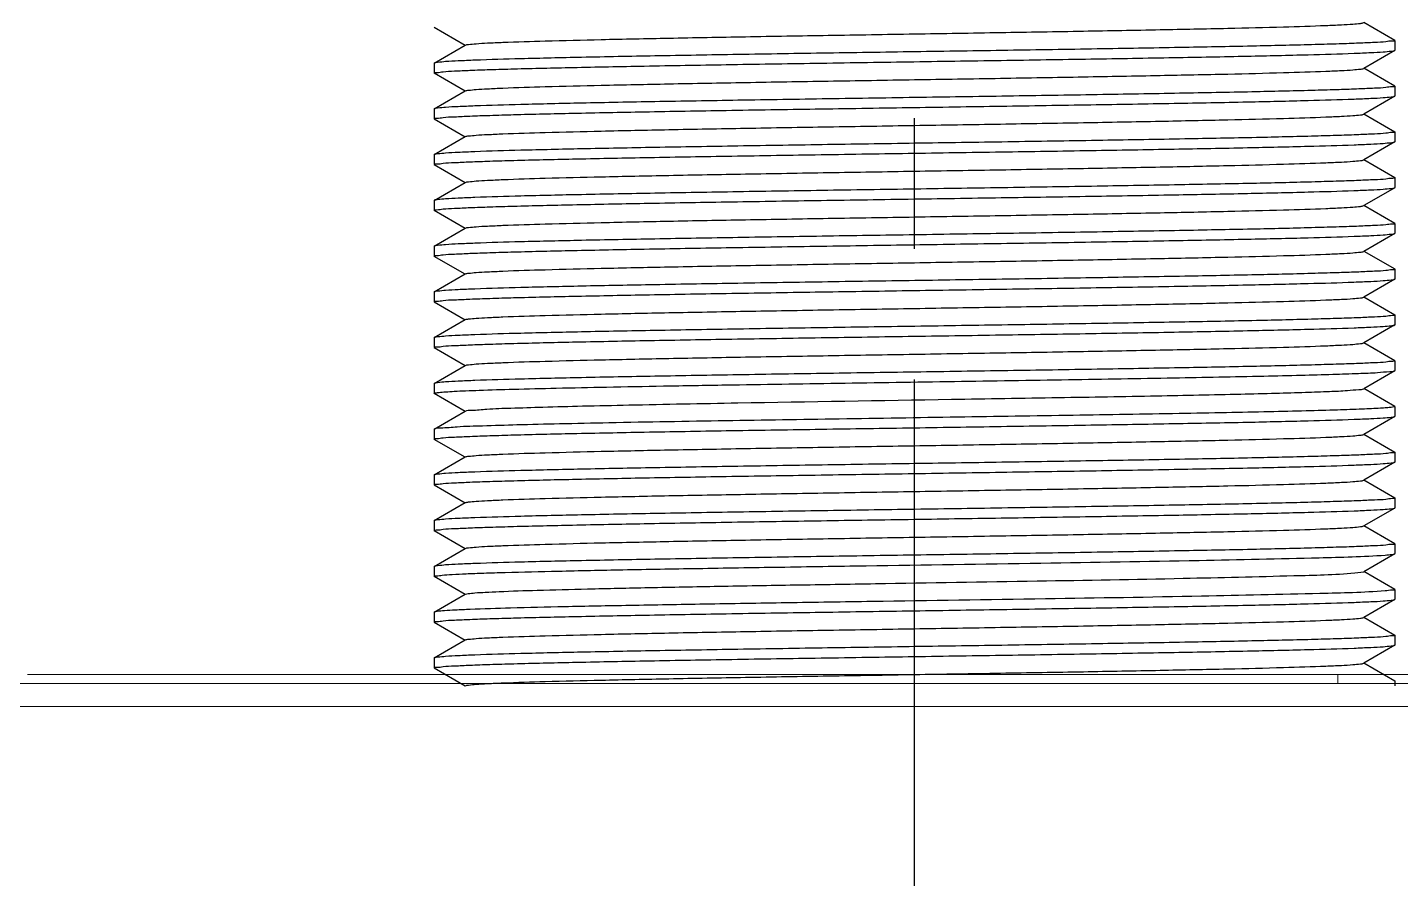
# Model space of a CAD drawing. Header units: millimetres. Extents: x -6909 to -4533, y -2578 to 782.
# Drawn here: x -5896.3 to -5866.29, y 567.33 to 585.93 of the extents above; entities that cross this region are included whole.
import ezdxf

# ---------------------------------------------------------------- set-up
doc = ezdxf.new("R2010")
doc.units = ezdxf.units.MM
doc.linetypes.add('CENTER2', pattern=[28.575, 19.05, -3.175, 3.175, -3.175])
doc.linetypes.add('HIDDENX2', pattern=[19.05, 12.7, -6.35])
doc.layers.add('HIDDEN', color=8, linetype='HIDDENX2')

msp = doc.modelspace()

# ---------------------------------------------------------------- linework, layer by layer
at = {"color": 7, "linetype": 'Continuous'}
for p, q in [((-5867.098, 586.044), (-5866.418, 585.651)), ((-5886.731, 585.535), (-5887.411, 585.927)), ((-5887.411, 585.151), (-5886.731, 585.544)), ((-5866.418, 585.427), (-5867.098, 585.035)), ((-5866.418, 585.427), (-5866.414, 585.432)), ((-5866.414, 585.647), (-5866.414, 585.432)), ((-5887.411, 585.151), (-5887.414, 585.147)), ((-5887.414, 585.147), (-5887.414, 584.932)), ((-5886.731, 584.535), (-5887.411, 584.927)), ((-5867.098, 585.044), (-5866.418, 584.651)), ((-5887.411, 584.151), (-5886.731, 584.544)), ((-5866.414, 584.647), (-5866.414, 584.432)), ((-5866.418, 584.427), (-5867.098, 584.035)), ((-5866.418, 584.427), (-5866.414, 584.432)), ((-5887.411, 584.151), (-5887.414, 584.147)), ((-5887.414, 584.147), (-5887.414, 583.932)), ((-5886.731, 583.535), (-5887.411, 583.927)), ((-5867.098, 584.044), (-5866.418, 583.651)), ((-5866.414, 583.647), (-5866.414, 583.432)), ((-5887.411, 583.151), (-5886.731, 583.544)), ((-5866.418, 583.427), (-5867.098, 583.035)), ((-5866.418, 583.427), (-5866.414, 583.432)), ((-5887.411, 583.151), (-5887.414, 583.147)), ((-5887.414, 583.147), (-5887.414, 582.932)), ((-5867.098, 583.044), (-5866.418, 582.651)), ((-5886.731, 582.535), (-5887.411, 582.927)), ((-5887.411, 582.151), (-5886.731, 582.544)), ((-5866.418, 582.427), (-5867.098, 582.035)), ((-5866.418, 582.427), (-5866.414, 582.432)), ((-5866.414, 582.647), (-5866.414, 582.432)), ((-5887.411, 582.151), (-5887.414, 582.147)), ((-5887.414, 582.147), (-5887.414, 581.932)), ((-5886.731, 581.535), (-5887.411, 581.927)), ((-5867.098, 582.044), (-5866.418, 581.651)), ((-5887.411, 581.151), (-5886.731, 581.544)), ((-5866.414, 581.647), (-5866.414, 581.432)), ((-5866.418, 581.427), (-5867.098, 581.035)), ((-5866.418, 581.427), (-5866.414, 581.432)), ((-5887.411, 581.151), (-5887.414, 581.147)), ((-5887.414, 581.147), (-5887.414, 580.932)), ((-5886.731, 580.535), (-5887.411, 580.927)), ((-5867.098, 581.044), (-5866.418, 580.651)), ((-5866.414, 580.647), (-5866.414, 580.432)), ((-5887.411, 580.151), (-5886.731, 580.544)), ((-5866.418, 580.427), (-5867.098, 580.035)), ((-5866.418, 580.427), (-5866.414, 580.432)), ((-5887.411, 580.151), (-5887.414, 580.147)), ((-5887.414, 580.147), (-5887.414, 579.932)), ((-5867.098, 580.044), (-5866.418, 579.651)), ((-5886.731, 579.535), (-5887.411, 579.927)), ((-5887.411, 579.151), (-5886.731, 579.544)), ((-5866.418, 579.427), (-5867.098, 579.035)), ((-5866.418, 579.427), (-5866.414, 579.432)), ((-5866.414, 579.647), (-5866.414, 579.432)), ((-5887.411, 579.151), (-5887.414, 579.147)), ((-5887.414, 579.147), (-5887.414, 578.932)), ((-5886.731, 578.535), (-5887.411, 578.927)), ((-5867.098, 579.044), (-5866.418, 578.651)), ((-5887.411, 578.151), (-5886.731, 578.544)), ((-5866.414, 578.647), (-5866.414, 578.432)), ((-5866.418, 578.427), (-5867.098, 578.035)), ((-5866.418, 578.427), (-5866.414, 578.432)), ((-5887.411, 578.151), (-5887.414, 578.147)), ((-5887.414, 578.147), (-5887.414, 577.932)), ((-5886.731, 577.535), (-5887.411, 577.927)), ((-5867.098, 578.044), (-5866.418, 577.651)), ((-5866.414, 577.647), (-5866.414, 577.432)), ((-5887.411, 577.151), (-5886.731, 577.544)), ((-5866.418, 577.427), (-5867.098, 577.035)), ((-5866.418, 577.427), (-5866.414, 577.432)), ((-5887.411, 577.151), (-5887.414, 577.147)), ((-5887.414, 577.147), (-5887.414, 576.932)), ((-5867.098, 577.044), (-5866.418, 576.651)), ((-5886.731, 576.535), (-5887.411, 576.927)), ((-5887.411, 576.151), (-5886.731, 576.544)), ((-5866.418, 576.427), (-5867.098, 576.035)), ((-5866.418, 576.427), (-5866.414, 576.432)), ((-5866.414, 576.647), (-5866.414, 576.432)), ((-5887.411, 576.151), (-5887.414, 576.147)), ((-5887.414, 576.147), (-5887.414, 575.932)), ((-5886.731, 575.535), (-5887.411, 575.927)), ((-5867.098, 576.044), (-5866.418, 575.651)), ((-5887.411, 575.151), (-5886.731, 575.544)), ((-5866.414, 575.647), (-5866.414, 575.432)), ((-5866.418, 575.427), (-5867.098, 575.035)), ((-5866.418, 575.427), (-5866.414, 575.432)), ((-5887.411, 575.151), (-5887.414, 575.147)), ((-5887.414, 575.147), (-5887.414, 574.932)), ((-5886.731, 574.535), (-5887.411, 574.927)), ((-5867.098, 575.044), (-5866.418, 574.651)), ((-5866.414, 574.647), (-5866.414, 574.432)), ((-5887.411, 574.151), (-5886.731, 574.544)), ((-5866.418, 574.427), (-5867.098, 574.035)), ((-5866.418, 574.427), (-5866.414, 574.432)), ((-5887.411, 574.151), (-5887.414, 574.147)), ((-5887.414, 574.147), (-5887.414, 573.932)), ((-5867.293, 574.007), (-5867.098, 574.035)), ((-5867.098, 574.044), (-5866.418, 573.651)), ((-5886.731, 573.535), (-5887.411, 573.927)), ((-5887.411, 573.151), (-5886.731, 573.544)), ((-5866.418, 573.427), (-5867.098, 573.035)), ((-5866.418, 573.427), (-5866.414, 573.432)), ((-5866.414, 573.647), (-5866.414, 573.432)), ((-5887.411, 573.151), (-5887.414, 573.147)), ((-5887.414, 573.147), (-5887.414, 572.932)), ((-5886.731, 572.535), (-5887.411, 572.927)), ((-5867.098, 573.044), (-5866.418, 572.651)), ((-5887.411, 572.151), (-5886.731, 572.544)), ((-5866.414, 572.647), (-5866.414, 572.432)), ((-5866.418, 572.427), (-5867.098, 572.035)), ((-5866.418, 572.427), (-5866.414, 572.432)), ((-5887.411, 572.151), (-5887.414, 572.147)), ((-5887.414, 572.147), (-5887.414, 571.932)), ((-5886.731, 571.535), (-5887.411, 571.927)), ((-5867.098, 572.044), (-5866.418, 571.651)), ((-5866.414, 571.647), (-5866.414, 571.539))]:
    msp.add_line(p, q, dxfattribs=at)
at = {"linetype": 'Continuous', "lineweight": 18}
for p, q in [((-5867.663, 571.789), (-5886.166, 571.789)), ((-5925.421, 571.589), (-5737.914, 571.589)), ((-5739.388, 571.089), (-5925.421, 571.089))]:
    msp.add_line(p, q, dxfattribs=at)
at = {"color": 7, "linetype": 'Continuous'}
for points, knots in [([(-5886.731, 585.544), (-5886.71, 585.556), (-5886.627, 585.56), (-5886.468, 585.58), (-5886.216, 585.591), (-5885.713, 585.615), (-5884.884, 585.639), (-5883.677, 585.669), (-5882.219, 585.699), (-5880.565, 585.729), (-5878.775, 585.759), (-5876.916, 585.789), (-5875.057, 585.819), (-5873.267, 585.849), (-5871.612, 585.88), (-5870.154, 585.909), (-5868.947, 585.939), (-5868.118, 585.964), (-5867.614, 585.987), (-5867.361, 585.999), (-5867.202, 586.018), (-5867.119, 586.023), (-5867.098, 586.035)], [0, 0, 0, 0, 0.003745, 0.012053, 0.024881, 0.042114, 0.08913, 0.15137, 0.226529, 0.311823, 0.404092, 0.499914, 0.59574, 0.688018, 0.773327, 0.848508, 0.910774, 0.95782, 0.975067, 0.987913, 0.996236, 1, 1, 1, 1]), ([(-5887.414, 584.932), (-5887.414, 584.949), (-5887.312, 584.943), (-5887.197, 584.972), (-5886.932, 584.978), (-5886.6, 584.996), (-5886.165, 585.01), (-5885.419, 585.033), (-5884.293, 585.058), (-5882.745, 585.089), (-5880.977, 585.119), (-5879.054, 585.149), (-5877.051, 585.18), (-5875.043, 585.21), (-5873.106, 585.24), (-5871.312, 585.271), (-5869.73, 585.3), (-5868.42, 585.331), (-5867.52, 585.355), (-5866.974, 585.38), (-5866.701, 585.391), (-5866.53, 585.411), (-5866.441, 585.414), (-5866.418, 585.427)], [0, 0, 0, 0, 0.002481, 0.009595, 0.021342, 0.037612, 0.058261, 0.083089, 0.144313, 0.218972, 0.304252, 0.396935, 0.493513, 0.590339, 0.683757, 0.770237, 0.846514, 0.909708, 0.957435, 0.974908, 0.987896, 0.996274, 1, 1, 1, 1]), ([(-5866.414, 585.647), (-5866.414, 585.63), (-5866.517, 585.636), (-5866.632, 585.606), (-5866.897, 585.601), (-5867.229, 585.582), (-5867.664, 585.569), (-5868.41, 585.546), (-5869.536, 585.52), (-5871.084, 585.49), (-5872.853, 585.46), (-5874.776, 585.429), (-5876.779, 585.399), (-5878.788, 585.369), (-5880.725, 585.338), (-5882.519, 585.308), (-5884.101, 585.278), (-5885.411, 585.248), (-5886.31, 585.223), (-5886.855, 585.199), (-5887.129, 585.188), (-5887.3, 585.167), (-5887.388, 585.164), (-5887.411, 585.151)], [0, 0, 0, 0, 0.002481, 0.009595, 0.021343, 0.037615, 0.058266, 0.083097, 0.144326, 0.218999, 0.304301, 0.397002, 0.493592, 0.590426, 0.683853, 0.77034, 0.846611, 0.909788, 0.957491, 0.974952, 0.987927, 0.99629, 1, 1, 1, 1]), ([(-5886.731, 584.544), (-5886.71, 584.556), (-5886.627, 584.56), (-5886.468, 584.58), (-5886.216, 584.591), (-5885.713, 584.615), (-5884.884, 584.639), (-5883.677, 584.669), (-5882.219, 584.699), (-5880.565, 584.729), (-5878.775, 584.759), (-5876.916, 584.789), (-5875.057, 584.819), (-5873.267, 584.849), (-5871.612, 584.88), (-5870.154, 584.909), (-5868.947, 584.939), (-5868.118, 584.964), (-5867.614, 584.987), (-5867.361, 584.999), (-5867.202, 585.018), (-5867.119, 585.023), (-5867.098, 585.035)], [0, 0, 0, 0, 0.003745, 0.012055, 0.02488, 0.042116, 0.089132, 0.151372, 0.22653, 0.311824, 0.404092, 0.499915, 0.595741, 0.688019, 0.773329, 0.848508, 0.910773, 0.957819, 0.975071, 0.987912, 0.996238, 1, 1, 1, 1]), ([(-5866.414, 584.647), (-5866.414, 584.63), (-5866.517, 584.636), (-5866.632, 584.606), (-5866.897, 584.601), (-5867.229, 584.582), (-5867.664, 584.569), (-5868.41, 584.546), (-5869.536, 584.52), (-5871.084, 584.49), (-5872.853, 584.46), (-5874.776, 584.429), (-5876.779, 584.399), (-5878.787, 584.369), (-5880.725, 584.338), (-5882.519, 584.308), (-5884.1, 584.278), (-5885.41, 584.248), (-5886.31, 584.223), (-5886.855, 584.199), (-5887.129, 584.188), (-5887.3, 584.167), (-5887.388, 584.164), (-5887.411, 584.151)], [0, 0, 0, 0, 0.002481, 0.009595, 0.021342, 0.037613, 0.058264, 0.083094, 0.144326, 0.218999, 0.304291, 0.396984, 0.493572, 0.590409, 0.683837, 0.77032, 0.846591, 0.909775, 0.957487, 0.97495, 0.987926, 0.99629, 1, 1, 1, 1]), ([(-5887.414, 583.932), (-5887.414, 583.949), (-5887.312, 583.943), (-5887.197, 583.972), (-5886.932, 583.978), (-5886.6, 583.996), (-5886.165, 584.01), (-5885.42, 584.033), (-5884.294, 584.058), (-5882.746, 584.089), (-5880.977, 584.119), (-5879.055, 584.149), (-5877.052, 584.179), (-5875.044, 584.21), (-5873.106, 584.24), (-5871.312, 584.271), (-5869.73, 584.3), (-5868.42, 584.331), (-5867.521, 584.355), (-5866.974, 584.38), (-5866.701, 584.391), (-5866.53, 584.411), (-5866.441, 584.414), (-5866.418, 584.427)], [0, 0, 0, 0, 0.002481, 0.009594, 0.02134, 0.037608, 0.058252, 0.083076, 0.144291, 0.218949, 0.304231, 0.396911, 0.493484, 0.590311, 0.683738, 0.770228, 0.846509, 0.909702, 0.957431, 0.974906, 0.987895, 0.996274, 1, 1, 1, 1]), ([(-5886.731, 583.544), (-5886.71, 583.556), (-5886.627, 583.56), (-5886.468, 583.58), (-5886.216, 583.591), (-5885.713, 583.615), (-5884.884, 583.639), (-5883.677, 583.669), (-5882.219, 583.699), (-5880.565, 583.729), (-5878.775, 583.759), (-5876.916, 583.789), (-5875.057, 583.819), (-5873.267, 583.849), (-5871.612, 583.88), (-5870.154, 583.909), (-5868.947, 583.939), (-5868.118, 583.964), (-5867.614, 583.987), (-5867.361, 583.999), (-5867.202, 584.018), (-5867.119, 584.023), (-5867.098, 584.035)], [0, 0, 0, 0, 0.003747, 0.012054, 0.024883, 0.042114, 0.089131, 0.151372, 0.226531, 0.311825, 0.404093, 0.499915, 0.595741, 0.688019, 0.773329, 0.84851, 0.910775, 0.957821, 0.975069, 0.987913, 0.996238, 1, 1, 1, 1]), ([(-5866.414, 583.647), (-5866.414, 583.63), (-5866.517, 583.636), (-5866.632, 583.606), (-5866.897, 583.601), (-5867.229, 583.582), (-5867.664, 583.569), (-5868.41, 583.546), (-5869.536, 583.52), (-5871.084, 583.49), (-5872.853, 583.46), (-5874.776, 583.429), (-5876.779, 583.399), (-5878.788, 583.369), (-5880.725, 583.338), (-5882.519, 583.308), (-5884.101, 583.278), (-5885.411, 583.248), (-5886.31, 583.223), (-5886.855, 583.199), (-5887.129, 583.188), (-5887.3, 583.167), (-5887.388, 583.164), (-5887.411, 583.151)], [0, 0, 0, 0, 0.002481, 0.009595, 0.021344, 0.037617, 0.058268, 0.083101, 0.144332, 0.219007, 0.304309, 0.397011, 0.493602, 0.590434, 0.683858, 0.770342, 0.846613, 0.90979, 0.957492, 0.974953, 0.987927, 0.99629, 1, 1, 1, 1]), ([(-5887.414, 582.932), (-5887.414, 582.949), (-5887.312, 582.943), (-5887.197, 582.972), (-5886.932, 582.978), (-5886.6, 582.996), (-5886.165, 583.01), (-5885.419, 583.033), (-5884.293, 583.058), (-5882.745, 583.089), (-5880.976, 583.119), (-5879.054, 583.149), (-5877.051, 583.18), (-5875.043, 583.21), (-5873.105, 583.24), (-5871.312, 583.271), (-5869.73, 583.3), (-5868.42, 583.331), (-5867.52, 583.355), (-5866.974, 583.38), (-5866.701, 583.391), (-5866.53, 583.411), (-5866.441, 583.414), (-5866.418, 583.427)], [0, 0, 0, 0, 0.002481, 0.009595, 0.021343, 0.037613, 0.058262, 0.083091, 0.144315, 0.218974, 0.304258, 0.396944, 0.493522, 0.590346, 0.683762, 0.770243, 0.846521, 0.909712, 0.957436, 0.974909, 0.987896, 0.996274, 1, 1, 1, 1]), ([(-5886.731, 582.544), (-5886.71, 582.556), (-5886.627, 582.56), (-5886.468, 582.58), (-5886.216, 582.591), (-5885.713, 582.615), (-5884.884, 582.639), (-5883.677, 582.669), (-5882.219, 582.699), (-5880.565, 582.729), (-5878.775, 582.759), (-5876.916, 582.789), (-5875.057, 582.819), (-5873.267, 582.849), (-5871.612, 582.88), (-5870.154, 582.909), (-5868.947, 582.939), (-5868.118, 582.964), (-5867.614, 582.987), (-5867.361, 582.999), (-5867.202, 583.018), (-5867.119, 583.023), (-5867.098, 583.035)], [0, 0, 0, 0, 0.003743, 0.012054, 0.024879, 0.042115, 0.089131, 0.15137, 0.226528, 0.311822, 0.404091, 0.499914, 0.59574, 0.688018, 0.773327, 0.848507, 0.910772, 0.957819, 0.975068, 0.987912, 0.996236, 1, 1, 1, 1]), ([(-5887.414, 581.932), (-5887.414, 581.949), (-5887.312, 581.943), (-5887.197, 581.972), (-5886.932, 581.978), (-5886.6, 581.996), (-5886.165, 582.01), (-5885.42, 582.033), (-5884.294, 582.058), (-5882.746, 582.089), (-5880.977, 582.119), (-5879.055, 582.149), (-5877.052, 582.179), (-5875.044, 582.21), (-5873.106, 582.24), (-5871.312, 582.271), (-5869.73, 582.3), (-5868.42, 582.331), (-5867.521, 582.355), (-5866.975, 582.38), (-5866.701, 582.391), (-5866.53, 582.411), (-5866.441, 582.414), (-5866.418, 582.427)], [0, 0, 0, 0, 0.002481, 0.009594, 0.021339, 0.037606, 0.058252, 0.083076, 0.144293, 0.21895, 0.30423, 0.396907, 0.49348, 0.590307, 0.683733, 0.770222, 0.846502, 0.909698, 0.95743, 0.974905, 0.987895, 0.996274, 1, 1, 1, 1]), ([(-5866.414, 582.647), (-5866.414, 582.63), (-5866.517, 582.636), (-5866.632, 582.606), (-5866.897, 582.601), (-5867.229, 582.582), (-5867.664, 582.569), (-5868.41, 582.546), (-5869.536, 582.52), (-5871.084, 582.49), (-5872.853, 582.46), (-5874.775, 582.429), (-5876.779, 582.399), (-5878.787, 582.369), (-5880.725, 582.338), (-5882.518, 582.308), (-5884.1, 582.278), (-5885.41, 582.248), (-5886.31, 582.223), (-5886.855, 582.199), (-5887.129, 582.188), (-5887.3, 582.167), (-5887.388, 582.164), (-5887.411, 582.151)], [0, 0, 0, 0, 0.002481, 0.009595, 0.021342, 0.037612, 0.058261, 0.083091, 0.14432, 0.218992, 0.304286, 0.396977, 0.493563, 0.5904, 0.68383, 0.770317, 0.846589, 0.909773, 0.957486, 0.974949, 0.987926, 0.996289, 1, 1, 1, 1]), ([(-5886.731, 581.544), (-5886.71, 581.556), (-5886.627, 581.56), (-5886.468, 581.58), (-5886.216, 581.591), (-5885.713, 581.615), (-5884.884, 581.639), (-5883.677, 581.669), (-5882.219, 581.699), (-5880.565, 581.729), (-5878.775, 581.759), (-5876.916, 581.789), (-5875.057, 581.819), (-5873.267, 581.849), (-5871.612, 581.88), (-5870.154, 581.909), (-5868.947, 581.939), (-5868.118, 581.964), (-5867.614, 581.987), (-5867.361, 581.999), (-5867.202, 582.018), (-5867.119, 582.023), (-5867.098, 582.035)], [0, 0, 0, 0, 0.003748, 0.012054, 0.024883, 0.042116, 0.089133, 0.151373, 0.226532, 0.311826, 0.404093, 0.499916, 0.595742, 0.68802, 0.77333, 0.84851, 0.910775, 0.957821, 0.975071, 0.987913, 0.99624, 1, 1, 1, 1]), ([(-5866.414, 581.647), (-5866.414, 581.63), (-5866.517, 581.636), (-5866.632, 581.606), (-5866.897, 581.601), (-5867.229, 581.582), (-5867.664, 581.569), (-5868.41, 581.546), (-5869.536, 581.52), (-5871.084, 581.49), (-5872.854, 581.46), (-5874.776, 581.429), (-5876.779, 581.399), (-5878.788, 581.369), (-5880.725, 581.338), (-5882.519, 581.308), (-5884.101, 581.278), (-5885.411, 581.248), (-5886.31, 581.223), (-5886.855, 581.199), (-5887.129, 581.188), (-5887.3, 581.167), (-5887.388, 581.164), (-5887.411, 581.151)], [0, 0, 0, 0, 0.002481, 0.009595, 0.021345, 0.037618, 0.05827, 0.083104, 0.144338, 0.219013, 0.304313, 0.397014, 0.493606, 0.590438, 0.683859, 0.770341, 0.846612, 0.90979, 0.957493, 0.974954, 0.987927, 0.99629, 1, 1, 1, 1]), ([(-5887.414, 580.932), (-5887.414, 580.949), (-5887.312, 580.943), (-5887.197, 580.972), (-5886.932, 580.978), (-5886.6, 580.996), (-5886.165, 581.01), (-5885.419, 581.033), (-5884.293, 581.058), (-5882.745, 581.089), (-5880.976, 581.119), (-5879.054, 581.149), (-5877.051, 581.18), (-5875.043, 581.21), (-5873.105, 581.24), (-5871.312, 581.271), (-5869.73, 581.3), (-5868.42, 581.331), (-5867.52, 581.355), (-5866.974, 581.38), (-5866.701, 581.391), (-5866.53, 581.411), (-5866.441, 581.414), (-5866.418, 581.427)], [0, 0, 0, 0, 0.002481, 0.009595, 0.021342, 0.037613, 0.058261, 0.08309, 0.144312, 0.218974, 0.30426, 0.396946, 0.493525, 0.590348, 0.683764, 0.770247, 0.846523, 0.909714, 0.957437, 0.974909, 0.987896, 0.996274, 1, 1, 1, 1]), ([(-5886.731, 580.544), (-5886.71, 580.556), (-5886.627, 580.56), (-5886.468, 580.58), (-5886.216, 580.591), (-5885.713, 580.615), (-5884.884, 580.639), (-5883.677, 580.669), (-5882.219, 580.699), (-5880.565, 580.729), (-5878.775, 580.759), (-5876.916, 580.789), (-5875.057, 580.819), (-5873.267, 580.849), (-5871.612, 580.88), (-5870.154, 580.909), (-5868.947, 580.939), (-5868.118, 580.964), (-5867.614, 580.987), (-5867.361, 580.999), (-5867.202, 581.018), (-5867.119, 581.023), (-5867.098, 581.035)], [0, 0, 0, 0, 0.003744, 0.012054, 0.02488, 0.042114, 0.08913, 0.151369, 0.226528, 0.311823, 0.404091, 0.499914, 0.59574, 0.688017, 0.773327, 0.848507, 0.910773, 0.95782, 0.975067, 0.987913, 0.996235, 1, 1, 1, 1]), ([(-5866.414, 580.647), (-5866.414, 580.63), (-5866.517, 580.636), (-5866.632, 580.606), (-5866.897, 580.601), (-5867.229, 580.582), (-5867.664, 580.569), (-5868.41, 580.546), (-5869.536, 580.52), (-5871.084, 580.49), (-5872.853, 580.46), (-5874.775, 580.429), (-5876.779, 580.399), (-5878.787, 580.369), (-5880.725, 580.338), (-5882.518, 580.308), (-5884.1, 580.278), (-5885.41, 580.248), (-5886.31, 580.223), (-5886.855, 580.199), (-5887.129, 580.188), (-5887.3, 580.167), (-5887.388, 580.164), (-5887.411, 580.151)], [0, 0, 0, 0, 0.002481, 0.009595, 0.021342, 0.037612, 0.058261, 0.083089, 0.144317, 0.218989, 0.304284, 0.396975, 0.49356, 0.590397, 0.683829, 0.770318, 0.846592, 0.909775, 0.957487, 0.97495, 0.987926, 0.99629, 1, 1, 1, 1]), ([(-5887.414, 579.932), (-5887.414, 579.949), (-5887.312, 579.943), (-5887.197, 579.972), (-5886.932, 579.978), (-5886.6, 579.996), (-5886.165, 580.01), (-5885.42, 580.033), (-5884.294, 580.058), (-5882.746, 580.089), (-5880.977, 580.119), (-5879.055, 580.149), (-5877.052, 580.179), (-5875.044, 580.21), (-5873.106, 580.24), (-5871.312, 580.271), (-5869.73, 580.3), (-5868.42, 580.331), (-5867.521, 580.355), (-5866.975, 580.38), (-5866.701, 580.391), (-5866.53, 580.411), (-5866.441, 580.414), (-5866.418, 580.427)], [0, 0, 0, 0, 0.002481, 0.009594, 0.021339, 0.037607, 0.058253, 0.083077, 0.144295, 0.218954, 0.304232, 0.396909, 0.493483, 0.59031, 0.683735, 0.770222, 0.8465, 0.909697, 0.957429, 0.974905, 0.987895, 0.996273, 1, 1, 1, 1]), ([(-5886.731, 579.544), (-5886.71, 579.556), (-5886.627, 579.56), (-5886.468, 579.58), (-5886.216, 579.591), (-5885.713, 579.615), (-5884.884, 579.639), (-5883.677, 579.669), (-5882.219, 579.699), (-5880.565, 579.729), (-5878.775, 579.759), (-5876.916, 579.789), (-5875.057, 579.819), (-5873.267, 579.849), (-5871.612, 579.88), (-5870.154, 579.909), (-5868.947, 579.939), (-5868.118, 579.964), (-5867.614, 579.987), (-5867.361, 579.999), (-5867.202, 580.018), (-5867.119, 580.023), (-5867.098, 580.035)], [0, 0, 0, 0, 0.003746, 0.012055, 0.024881, 0.042116, 0.089133, 0.151372, 0.226531, 0.311824, 0.404092, 0.499915, 0.595742, 0.68802, 0.773329, 0.848509, 0.910774, 0.95782, 0.975071, 0.987912, 0.99624, 1, 1, 1, 1]), ([(-5887.414, 578.932), (-5887.414, 578.949), (-5887.312, 578.943), (-5887.197, 578.972), (-5886.932, 578.978), (-5886.6, 578.996), (-5886.165, 579.01), (-5885.419, 579.033), (-5884.293, 579.058), (-5882.745, 579.089), (-5880.977, 579.119), (-5879.054, 579.149), (-5877.051, 579.18), (-5875.043, 579.21), (-5873.105, 579.24), (-5871.312, 579.271), (-5869.73, 579.3), (-5868.42, 579.331), (-5867.52, 579.355), (-5866.974, 579.38), (-5866.701, 579.391), (-5866.53, 579.411), (-5866.441, 579.414), (-5866.418, 579.427)], [0, 0, 0, 0, 0.002481, 0.009595, 0.021342, 0.037611, 0.058259, 0.083086, 0.144306, 0.218967, 0.304254, 0.396941, 0.493519, 0.590342, 0.683762, 0.770247, 0.846524, 0.909714, 0.957435, 0.974908, 0.987896, 0.996274, 1, 1, 1, 1]), ([(-5866.414, 579.647), (-5866.414, 579.63), (-5866.517, 579.636), (-5866.632, 579.606), (-5866.897, 579.601), (-5867.229, 579.582), (-5867.664, 579.569), (-5868.41, 579.546), (-5869.536, 579.52), (-5871.084, 579.49), (-5872.854, 579.46), (-5874.776, 579.429), (-5876.779, 579.399), (-5878.788, 579.369), (-5880.725, 579.338), (-5882.519, 579.308), (-5884.101, 579.278), (-5885.411, 579.248), (-5886.31, 579.223), (-5886.855, 579.199), (-5887.129, 579.188), (-5887.3, 579.167), (-5887.388, 579.164), (-5887.411, 579.151)], [0, 0, 0, 0, 0.002481, 0.009596, 0.021345, 0.037618, 0.058271, 0.083105, 0.14434, 0.219013, 0.304312, 0.397011, 0.493603, 0.590436, 0.683857, 0.770338, 0.846609, 0.909788, 0.957493, 0.974954, 0.987927, 0.99629, 1, 1, 1, 1]), ([(-5886.731, 578.544), (-5886.71, 578.556), (-5886.627, 578.56), (-5886.468, 578.58), (-5886.216, 578.591), (-5885.713, 578.615), (-5884.884, 578.639), (-5883.677, 578.669), (-5882.219, 578.699), (-5880.565, 578.729), (-5878.775, 578.759), (-5876.916, 578.789), (-5875.057, 578.819), (-5873.267, 578.849), (-5871.612, 578.88), (-5870.154, 578.909), (-5868.947, 578.939), (-5868.118, 578.964), (-5867.614, 578.987), (-5867.361, 578.999), (-5867.202, 579.018), (-5867.119, 579.023), (-5867.098, 579.035)], [0, 0, 0, 0, 0.003746, 0.012053, 0.024882, 0.042114, 0.089131, 0.151371, 0.22653, 0.311824, 0.404092, 0.499915, 0.595741, 0.688019, 0.773328, 0.848509, 0.910775, 0.957821, 0.975068, 0.987913, 0.996237, 1, 1, 1, 1]), ([(-5866.414, 578.647), (-5866.414, 578.63), (-5866.517, 578.636), (-5866.632, 578.606), (-5866.897, 578.601), (-5867.229, 578.582), (-5867.664, 578.569), (-5868.41, 578.546), (-5869.536, 578.52), (-5871.084, 578.49), (-5872.853, 578.46), (-5874.775, 578.429), (-5876.779, 578.399), (-5878.787, 578.369), (-5880.725, 578.338), (-5882.519, 578.308), (-5884.101, 578.278), (-5885.41, 578.248), (-5886.31, 578.223), (-5886.855, 578.199), (-5887.129, 578.188), (-5887.3, 578.167), (-5887.388, 578.164), (-5887.411, 578.151)], [0, 0, 0, 0, 0.002481, 0.009595, 0.021342, 0.037613, 0.058262, 0.08309, 0.144317, 0.218989, 0.304286, 0.39698, 0.493566, 0.590402, 0.683835, 0.770324, 0.846599, 0.909779, 0.957488, 0.974951, 0.987926, 0.99629, 1, 1, 1, 1]), ([(-5881.042, 578.117), (-5880.225, 578.131), (-5878.559, 578.157), (-5876.06, 578.194), (-5873.612, 578.232), (-5871.358, 578.269), (-5869.664, 578.302), (-5868.505, 578.329), (-5867.814, 578.347), (-5867.259, 578.368), (-5866.842, 578.38), (-5866.584, 578.41), (-5866.451, 578.409), (-5866.418, 578.427)], [0, 0, 0, 0, 0.167499, 0.341744, 0.512492, 0.669646, 0.803934, 0.859966, 0.907446, 0.945676, 0.974083, 0.992266, 1, 1, 1, 1]), ([(-5887.414, 577.932), (-5887.414, 577.942), (-5887.358, 577.944), (-5887.292, 577.96), (-5887.143, 577.967), (-5886.954, 577.98), (-5886.706, 577.991), (-5886.276, 578.007), (-5885.615, 578.027), (-5884.689, 578.05), (-5883.596, 578.072), (-5882.362, 578.095), (-5881.495, 578.11), (-5881.042, 578.117)], [0, 0, 0, 0, 0.004744, 0.017971, 0.039806, 0.070168, 0.108891, 0.155789, 0.273054, 0.419491, 0.591953, 0.786893, 1, 1, 1, 1]), ([(-5880.775, 577.725), (-5879.218, 577.752), (-5876.883, 577.79), (-5873.831, 577.84), (-5871.725, 577.877), (-5870.14, 577.909), (-5869.056, 577.937), (-5868.409, 577.955), (-5867.889, 577.976), (-5867.498, 577.988), (-5867.255, 578.017), (-5867.129, 578.017), (-5867.098, 578.035)], [0, 0, 0, 0, 0.341434, 0.512047, 0.669116, 0.8034, 0.859459, 0.906991, 0.945289, 0.973803, 0.992107, 1, 1, 1, 1]), ([(-5886.731, 577.544), (-5886.691, 577.567), (-5886.523, 577.562), (-5886.199, 577.6), (-5885.675, 577.612), (-5884.98, 577.638), (-5884.119, 577.658), (-5882.7, 577.69), (-5881.568, 577.711), (-5880.775, 577.725)], [0, 0, 0, 0, 0.023488, 0.079643, 0.167482, 0.285246, 0.430545, 0.600448, 1, 1, 1, 1]), ([(-5866.414, 577.647), (-5866.414, 577.64), (-5866.454, 577.635), (-5866.503, 577.624), (-5866.609, 577.616), (-5866.815, 577.601), (-5867.177, 577.585), (-5867.715, 577.566), (-5868.395, 577.547), (-5869.204, 577.528), (-5870.13, 577.509), (-5871.558, 577.482), (-5873.517, 577.449), (-5875.993, 577.411), (-5878.524, 577.373), (-5880.214, 577.346), (-5881.042, 577.333)], [0, 0, 0, 0, 0.001523, 0.00567, 0.012503, 0.022016, 0.048926, 0.086007, 0.132692, 0.188278, 0.251915, 0.322638, 0.48096, 0.65365, 0.830218, 1, 1, 1, 1]), ([(-5887.414, 576.932), (-5887.414, 576.949), (-5887.312, 576.943), (-5887.197, 576.972), (-5886.932, 576.978), (-5886.6, 576.996), (-5886.165, 577.01), (-5885.42, 577.033), (-5884.294, 577.058), (-5882.746, 577.089), (-5880.977, 577.119), (-5879.054, 577.149), (-5877.051, 577.179), (-5875.043, 577.21), (-5873.106, 577.24), (-5871.312, 577.271), (-5869.73, 577.3), (-5868.42, 577.331), (-5867.52, 577.355), (-5866.974, 577.38), (-5866.701, 577.391), (-5866.53, 577.411), (-5866.441, 577.414), (-5866.418, 577.427)], [0, 0, 0, 0, 0.002481, 0.009595, 0.021341, 0.03761, 0.058257, 0.083082, 0.144299, 0.218959, 0.304245, 0.396932, 0.49351, 0.590334, 0.683757, 0.770244, 0.846522, 0.909712, 0.957434, 0.974907, 0.987896, 0.996274, 1, 1, 1, 1]), ([(-5881.042, 577.333), (-5881.892, 577.319), (-5883.103, 577.298), (-5884.622, 577.266), (-5885.543, 577.245), (-5886.286, 577.219), (-5886.846, 577.208), (-5887.19, 577.169), (-5887.368, 577.176), (-5887.411, 577.151)], [0, 0, 0, 0, 0.400102, 0.570174, 0.715568, 0.833299, 0.920993, 0.9769, 1, 1, 1, 1]), ([(-5886.731, 576.544), (-5886.71, 576.556), (-5886.627, 576.56), (-5886.468, 576.58), (-5886.216, 576.591), (-5885.713, 576.615), (-5884.884, 576.639), (-5883.677, 576.669), (-5882.219, 576.699), (-5880.565, 576.729), (-5878.775, 576.759), (-5876.916, 576.789), (-5875.057, 576.819), (-5873.267, 576.849), (-5871.612, 576.88), (-5870.154, 576.909), (-5868.947, 576.939), (-5868.118, 576.964), (-5867.614, 576.987), (-5867.361, 576.999), (-5867.202, 577.018), (-5867.119, 577.023), (-5867.098, 577.035)], [0, 0, 0, 0, 0.003748, 0.012054, 0.024884, 0.042115, 0.089133, 0.151373, 0.226532, 0.311826, 0.404093, 0.499916, 0.595742, 0.68802, 0.77333, 0.84851, 0.910776, 0.957821, 0.975071, 0.987913, 0.99624, 1, 1, 1, 1]), ([(-5887.414, 575.932), (-5887.414, 575.949), (-5887.312, 575.943), (-5887.197, 575.972), (-5886.932, 575.978), (-5886.6, 575.996), (-5886.165, 576.01), (-5885.419, 576.033), (-5884.293, 576.058), (-5882.746, 576.089), (-5880.977, 576.119), (-5879.055, 576.149), (-5877.052, 576.179), (-5875.043, 576.21), (-5873.106, 576.24), (-5871.312, 576.271), (-5869.73, 576.3), (-5868.42, 576.331), (-5867.52, 576.355), (-5866.974, 576.38), (-5866.701, 576.391), (-5866.53, 576.411), (-5866.441, 576.414), (-5866.418, 576.427)], [0, 0, 0, 0, 0.002481, 0.009594, 0.021341, 0.03761, 0.058258, 0.083085, 0.144307, 0.218966, 0.304245, 0.396925, 0.493502, 0.590329, 0.683749, 0.77023, 0.846508, 0.909704, 0.957433, 0.974907, 0.987896, 0.996274, 1, 1, 1, 1]), ([(-5866.414, 576.647), (-5866.414, 576.63), (-5866.517, 576.636), (-5866.632, 576.606), (-5866.897, 576.601), (-5867.229, 576.582), (-5867.664, 576.569), (-5868.41, 576.546), (-5869.536, 576.52), (-5871.084, 576.49), (-5872.853, 576.46), (-5874.776, 576.429), (-5876.779, 576.399), (-5878.787, 576.369), (-5880.725, 576.338), (-5882.519, 576.308), (-5884.101, 576.278), (-5885.411, 576.248), (-5886.31, 576.223), (-5886.855, 576.199), (-5887.129, 576.188), (-5887.3, 576.167), (-5887.388, 576.164), (-5887.411, 576.151)], [0, 0, 0, 0, 0.002481, 0.009595, 0.021343, 0.037614, 0.058263, 0.083091, 0.144319, 0.218991, 0.30429, 0.396988, 0.493576, 0.590412, 0.683843, 0.770332, 0.846605, 0.909783, 0.957489, 0.974951, 0.987927, 0.99629, 1, 1, 1, 1]), ([(-5886.731, 575.544), (-5886.71, 575.556), (-5886.627, 575.56), (-5886.468, 575.58), (-5886.216, 575.591), (-5885.713, 575.615), (-5884.884, 575.639), (-5883.677, 575.669), (-5882.219, 575.699), (-5880.565, 575.729), (-5878.775, 575.759), (-5876.916, 575.789), (-5875.057, 575.819), (-5873.267, 575.849), (-5871.612, 575.88), (-5870.154, 575.909), (-5868.947, 575.939), (-5868.118, 575.964), (-5867.614, 575.987), (-5867.361, 575.999), (-5867.202, 576.018), (-5867.119, 576.023), (-5867.098, 576.035)], [0, 0, 0, 0, 0.003743, 0.012054, 0.02488, 0.042114, 0.08913, 0.151369, 0.226528, 0.311822, 0.404091, 0.499914, 0.59574, 0.688017, 0.773326, 0.848506, 0.910772, 0.957819, 0.975067, 0.987913, 0.996235, 1, 1, 1, 1]), ([(-5866.414, 575.647), (-5866.414, 575.63), (-5866.517, 575.636), (-5866.632, 575.606), (-5866.897, 575.601), (-5867.229, 575.582), (-5867.664, 575.569), (-5868.41, 575.546), (-5869.536, 575.52), (-5871.084, 575.49), (-5872.853, 575.46), (-5874.776, 575.429), (-5876.779, 575.399), (-5878.787, 575.369), (-5880.725, 575.338), (-5882.519, 575.308), (-5884.101, 575.278), (-5885.41, 575.248), (-5886.31, 575.223), (-5886.855, 575.199), (-5887.129, 575.188), (-5887.3, 575.167), (-5887.388, 575.164), (-5887.411, 575.151)], [0, 0, 0, 0, 0.002481, 0.009595, 0.021343, 0.037615, 0.058266, 0.083099, 0.144332, 0.219005, 0.304298, 0.396993, 0.493583, 0.590419, 0.683845, 0.770326, 0.846597, 0.90978, 0.95749, 0.974952, 0.987927, 0.99629, 1, 1, 1, 1]), ([(-5887.414, 574.932), (-5887.414, 574.949), (-5887.312, 574.943), (-5887.197, 574.972), (-5886.932, 574.978), (-5886.6, 574.996), (-5886.165, 575.01), (-5885.42, 575.033), (-5884.294, 575.058), (-5882.746, 575.089), (-5880.977, 575.119), (-5879.055, 575.149), (-5877.052, 575.179), (-5875.043, 575.21), (-5873.106, 575.24), (-5871.312, 575.271), (-5869.73, 575.3), (-5868.42, 575.331), (-5867.52, 575.355), (-5866.974, 575.38), (-5866.701, 575.391), (-5866.53, 575.411), (-5866.441, 575.414), (-5866.418, 575.427)], [0, 0, 0, 0, 0.002481, 0.009594, 0.02134, 0.037609, 0.058254, 0.083078, 0.144293, 0.218952, 0.304236, 0.396919, 0.493495, 0.590321, 0.683747, 0.770236, 0.846516, 0.909707, 0.957433, 0.974907, 0.987896, 0.996274, 1, 1, 1, 1]), ([(-5886.731, 574.544), (-5886.71, 574.556), (-5886.627, 574.56), (-5886.468, 574.58), (-5886.216, 574.591), (-5885.713, 574.615), (-5884.884, 574.639), (-5883.677, 574.669), (-5882.219, 574.699), (-5880.565, 574.729), (-5878.775, 574.759), (-5876.916, 574.789), (-5875.057, 574.819), (-5873.267, 574.849), (-5871.612, 574.88), (-5870.154, 574.909), (-5868.947, 574.939), (-5868.118, 574.964), (-5867.614, 574.987), (-5867.361, 574.999), (-5867.202, 575.018), (-5867.119, 575.023), (-5867.098, 575.035)], [0, 0, 0, 0, 0.003747, 0.012055, 0.024882, 0.042116, 0.089133, 0.151373, 0.226531, 0.311825, 0.404093, 0.499916, 0.595742, 0.68802, 0.77333, 0.84851, 0.910774, 0.95782, 0.975072, 0.987913, 0.99624, 1, 1, 1, 1]), ([(-5866.414, 574.647), (-5866.414, 574.63), (-5866.517, 574.636), (-5866.632, 574.606), (-5866.897, 574.601), (-5867.229, 574.582), (-5867.664, 574.569), (-5868.41, 574.546), (-5869.536, 574.52), (-5871.084, 574.49), (-5872.853, 574.46), (-5874.776, 574.429), (-5876.779, 574.399), (-5878.788, 574.369), (-5880.725, 574.338), (-5882.519, 574.308), (-5884.101, 574.278), (-5885.411, 574.248), (-5886.31, 574.223), (-5886.855, 574.199), (-5887.129, 574.188), (-5887.3, 574.167), (-5887.388, 574.164), (-5887.411, 574.151)], [0, 0, 0, 0, 0.002481, 0.009595, 0.021343, 0.037615, 0.058266, 0.083096, 0.144325, 0.218998, 0.304299, 0.397, 0.493591, 0.590425, 0.683853, 0.770339, 0.846611, 0.909788, 0.957491, 0.974952, 0.987927, 0.99629, 1, 1, 1, 1]), ([(-5887.414, 573.932), (-5887.414, 573.947), (-5887.323, 573.943), (-5887.221, 573.969), (-5886.985, 573.975), (-5886.688, 573.993), (-5886.299, 574.006), (-5885.63, 574.027), (-5884.616, 574.051), (-5883.215, 574.08), (-5881.602, 574.108), (-5879.83, 574.137), (-5877.329, 574.175), (-5874.273, 574.222), (-5870.972, 574.273), (-5868.465, 574.332), (-5867.108, 574.363), (-5866.628, 574.399)], [0, 0, 0, 0, 0.002244, 0.00865, 0.019232, 0.033902, 0.052543, 0.075001, 0.13057, 0.19874, 0.277222, 0.363381, 0.454312, 0.638191, 0.804319, 0.930531, 1, 1, 1, 1]), ([(-5866.628, 574.399), (-5866.579, 574.403), (-5866.511, 574.412), (-5866.437, 574.416), (-5866.418, 574.427)], [0, 0, 0, 0, 0.68756, 1, 1, 1, 1]), ([(-5886.731, 573.544), (-5886.712, 573.555), (-5886.637, 573.56), (-5886.494, 573.577), (-5886.268, 573.588), (-5885.816, 573.611), (-5885.071, 573.634), (-5883.982, 573.662), (-5882.66, 573.69), (-5881.148, 573.719), (-5879.496, 573.747), (-5877.174, 573.785), (-5874.347, 573.831), (-5871.299, 573.882), (-5868.987, 573.94), (-5867.736, 573.971), (-5867.293, 574.007)], [0, 0, 0, 0, 0.003449, 0.011002, 0.022631, 0.038241, 0.080881, 0.137522, 0.206297, 0.284935, 0.370843, 0.461183, 0.643183, 0.807096, 0.931456, 1, 1, 1, 1]), ([(-5887.414, 572.932), (-5887.414, 572.949), (-5887.312, 572.943), (-5887.197, 572.972), (-5886.932, 572.978), (-5886.6, 572.996), (-5886.165, 573.01), (-5885.42, 573.033), (-5884.294, 573.058), (-5882.746, 573.089), (-5880.977, 573.119), (-5879.055, 573.149), (-5877.052, 573.179), (-5875.044, 573.21), (-5873.106, 573.24), (-5871.312, 573.271), (-5869.73, 573.3), (-5868.42, 573.331), (-5867.521, 573.355), (-5866.974, 573.38), (-5866.701, 573.391), (-5866.53, 573.411), (-5866.441, 573.414), (-5866.418, 573.427)], [0, 0, 0, 0, 0.002481, 0.009594, 0.02134, 0.037608, 0.058253, 0.083076, 0.144292, 0.21895, 0.304232, 0.396912, 0.493485, 0.590312, 0.683739, 0.770229, 0.84651, 0.909702, 0.957431, 0.974906, 0.987895, 0.996274, 1, 1, 1, 1]), ([(-5866.628, 573.615), (-5867.102, 573.579), (-5868.44, 573.548), (-5870.914, 573.489), (-5874.176, 573.439), (-5877.201, 573.393), (-5879.684, 573.355), (-5881.451, 573.326), (-5883.067, 573.298), (-5884.481, 573.27), (-5885.643, 573.242), (-5886.438, 573.218), (-5886.92, 573.196), (-5887.161, 573.185), (-5887.312, 573.167), (-5887.391, 573.163), (-5887.411, 573.151)], [0, 0, 0, 0, 0.068599, 0.193076, 0.357128, 0.539249, 0.629631, 0.715558, 0.794188, 0.862925, 0.9195, 0.962047, 0.977598, 0.98916, 0.996635, 1, 1, 1, 1]), ([(-5866.414, 573.647), (-5866.414, 573.628), (-5866.526, 573.637), (-5866.574, 573.619), (-5866.628, 573.615)], [0, 0, 0, 0, 0.257854, 1, 1, 1, 1]), ([(-5886.731, 572.544), (-5886.71, 572.556), (-5886.627, 572.56), (-5886.468, 572.58), (-5886.216, 572.591), (-5885.713, 572.615), (-5884.884, 572.639), (-5883.677, 572.669), (-5882.219, 572.699), (-5880.565, 572.729), (-5878.775, 572.759), (-5876.916, 572.789), (-5875.057, 572.819), (-5873.267, 572.849), (-5871.612, 572.88), (-5870.154, 572.909), (-5868.947, 572.939), (-5868.118, 572.964), (-5867.614, 572.987), (-5867.361, 572.999), (-5867.202, 573.018), (-5867.119, 573.023), (-5867.098, 573.035)], [0, 0, 0, 0, 0.003744, 0.012055, 0.02488, 0.042116, 0.089132, 0.151371, 0.226529, 0.311823, 0.404091, 0.499915, 0.595741, 0.688019, 0.773328, 0.848508, 0.910773, 0.957819, 0.97507, 0.987912, 0.996238, 1, 1, 1, 1]), ([(-5866.414, 572.647), (-5866.414, 572.63), (-5866.517, 572.636), (-5866.632, 572.606), (-5866.897, 572.601), (-5867.229, 572.582), (-5867.664, 572.569), (-5868.41, 572.546), (-5869.536, 572.52), (-5871.084, 572.49), (-5872.853, 572.46), (-5874.776, 572.429), (-5876.779, 572.399), (-5878.788, 572.369), (-5880.725, 572.338), (-5882.519, 572.308), (-5884.101, 572.278), (-5885.411, 572.248), (-5886.31, 572.223), (-5886.855, 572.199), (-5887.129, 572.188), (-5887.3, 572.167), (-5887.388, 572.164), (-5887.411, 572.151)], [0, 0, 0, 0, 0.002481, 0.009595, 0.021344, 0.037617, 0.058268, 0.0831, 0.144331, 0.219006, 0.304308, 0.397009, 0.4936, 0.590433, 0.683857, 0.770342, 0.846613, 0.90979, 0.957492, 0.974953, 0.987927, 0.99629, 1, 1, 1, 1]), ([(-5887.414, 571.932), (-5887.414, 571.949), (-5887.312, 571.943), (-5887.197, 571.972), (-5886.932, 571.978), (-5886.6, 571.996), (-5886.165, 572.01), (-5885.419, 572.033), (-5884.293, 572.058), (-5882.745, 572.089), (-5880.976, 572.119), (-5879.054, 572.149), (-5877.051, 572.18), (-5875.043, 572.21), (-5873.105, 572.24), (-5871.312, 572.271), (-5869.73, 572.3), (-5868.42, 572.331), (-5867.52, 572.355), (-5866.974, 572.38), (-5866.701, 572.391), (-5866.53, 572.411), (-5866.441, 572.414), (-5866.418, 572.427)], [0, 0, 0, 0, 0.002481, 0.009595, 0.021343, 0.037613, 0.058262, 0.083091, 0.144315, 0.218974, 0.304258, 0.396943, 0.493522, 0.590346, 0.683762, 0.770243, 0.84652, 0.909712, 0.957436, 0.974909, 0.987896, 0.996274, 1, 1, 1, 1]), ([(-5886.731, 571.544), (-5886.71, 571.556), (-5886.627, 571.56), (-5886.468, 571.58), (-5886.216, 571.591), (-5885.713, 571.615), (-5884.884, 571.639), (-5883.677, 571.669), (-5882.219, 571.699), (-5880.565, 571.729), (-5878.775, 571.759), (-5876.916, 571.789), (-5875.057, 571.819), (-5873.267, 571.849), (-5871.612, 571.88), (-5870.154, 571.909), (-5868.947, 571.939), (-5868.118, 571.964), (-5867.614, 571.987), (-5867.361, 571.999), (-5867.202, 572.018), (-5867.119, 572.023), (-5867.098, 572.035)], [0, 0, 0, 0, 0.003748, 0.012054, 0.024883, 0.042115, 0.089132, 0.151372, 0.226532, 0.311825, 0.404093, 0.499916, 0.595742, 0.68802, 0.77333, 0.84851, 0.910776, 0.957821, 0.97507, 0.987913, 0.996239, 1, 1, 1, 1])]:
    msp.add_open_spline(points, degree=3, knots=knots, dxfattribs=at)
at = {"linetype": 'Continuous', "lineweight": 18}
for points in [[(-5886.166, 571.789), (-5886.559, 571.789), (-5887.356, 571.789), (-5888.171, 571.789), (-5888.79, 571.789), (-5888.997, 571.789), (-5889.414, 571.789), (-5889.623, 571.789), (-5890.252, 571.789), (-5890.675, 571.789), (-5891.315, 571.789), (-5891.528, 571.789), (-5891.958, 571.789), (-5892.173, 571.789), (-5892.819, 571.789), (-5893.683, 571.789), (-5894.987, 571.789), (-5895.861, 571.789), (-5896.299, 571.789)], [(-5857.53, 571.789), (-5857.968, 571.789), (-5858.843, 571.789), (-5859.715, 571.789), (-5860.367, 571.789), (-5860.584, 571.789), (-5861.018, 571.789), (-5861.234, 571.789), (-5861.88, 571.789), (-5862.309, 571.789), (-5862.948, 571.789), (-5863.161, 571.789), (-5863.584, 571.789), (-5863.795, 571.789), (-5864.424, 571.789), (-5865.255, 571.789), (-5866.474, 571.789), (-5867.269, 571.789), (-5867.663, 571.789)]]:
    msp.add_open_spline(points, degree=3, knots=[0, 0, 0, 0, 0.125, 0.25, 0.25, 0.3125, 0.3125, 0.375, 0.375, 0.5, 0.5, 0.5625, 0.5625, 0.625, 0.625, 0.75, 0.875, 1, 1, 1, 1], dxfattribs=at)
msp.add_open_spline([(-5867.663, 571.789), (-5867.663, 571.723), (-5867.663, 571.656), (-5867.663, 571.589)], degree=3, dxfattribs=at)
at = {"layer": 'HIDDEN', "color": 1, "linetype": 'CENTER2', "ltscale": 0.9}
msp.add_line((-5876.914, 561.089), (-5876.914, 604.839), dxfattribs=at)

doc.saveas('drawing.dxf')
